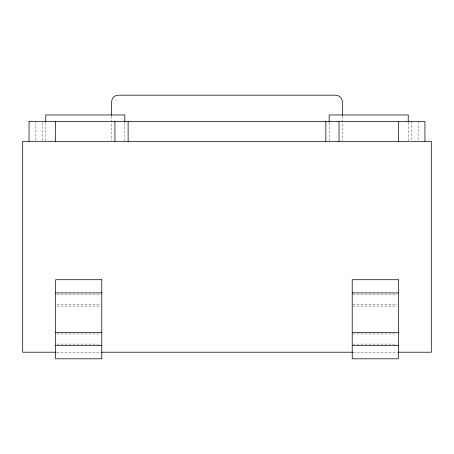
<?xml version="1.0" encoding="UTF-8"?>
<svg xmlns="http://www.w3.org/2000/svg" width="454" height="454" viewBox="0 0 454 454"><rect width="100%" height="100%" fill="white"/><g stroke="black" fill="none" stroke-linecap="round" stroke-linejoin="round"><path stroke-width="0.34" stroke-dasharray="2.27 1.7" d="M57.051 294.419L101.083 294.419M352.917 294.419L396.949 294.419M57.051 304.566L101.083 304.566M352.917 304.566L396.949 304.566M57.051 306.081L101.083 306.081M352.917 306.081L396.949 306.081M57.051 333.962L101.083 333.962M352.917 333.962L396.949 333.962M57.051 344.109L101.083 344.109M352.917 344.109L396.949 344.109M56.858 352.219L100.811 352.219M353.189 352.219L397.142 352.219M418.117 121.553L418.117 140.621M411.528 121.553L411.528 140.621M408.231 122.597L408.231 140.632M342.333 115.906L342.333 140.621M329.15 122.597L329.15 140.632M124.85 122.597L124.85 140.632M111.667 115.906L111.667 140.621M45.769 122.597L45.769 140.632M42.472 122.262L42.472 141.325M35.883 122.262L35.883 141.325"/><path stroke-width="0.68" d="M29.022 121.553L424.944 121.553L424.944 141.325M55.649 292.904L101.781 292.904M352.219 292.904L398.351 292.904M55.649 332.447L101.781 332.447M352.219 332.447L398.351 332.447M55.649 345.625L101.781 345.625M352.219 345.625L398.351 345.625M56.148 352.219L22.7 352.219L22.7 141.325L431.3 141.325L431.3 352.219L397.852 352.219M101.52 352.219L352.48 352.219M408.231 121.899L408.231 114.964L329.15 114.964L329.15 121.899M398.351 121.553L398.351 141.325M342.333 115.203L342.333 101.781C342.407 98.263 339.263 95.119 335.739 95.192L118.261 95.192C114.737 95.119 111.593 98.263 111.667 101.781L111.667 115.203M339.036 121.553L339.036 141.325M325.853 121.553L325.853 141.325M128.119 121.553L128.119 141.325M124.85 121.899L124.85 114.964L45.769 114.964L45.769 121.899M114.936 121.553L114.936 141.325M55.626 121.553L55.626 141.325M29.056 121.553L29.022 141.325M101.781 279.721L55.649 279.721L55.649 358.808L101.781 358.808L101.781 279.721M398.351 279.721L352.219 279.721L352.219 358.808L398.351 358.808L398.351 279.721"/></g></svg>
